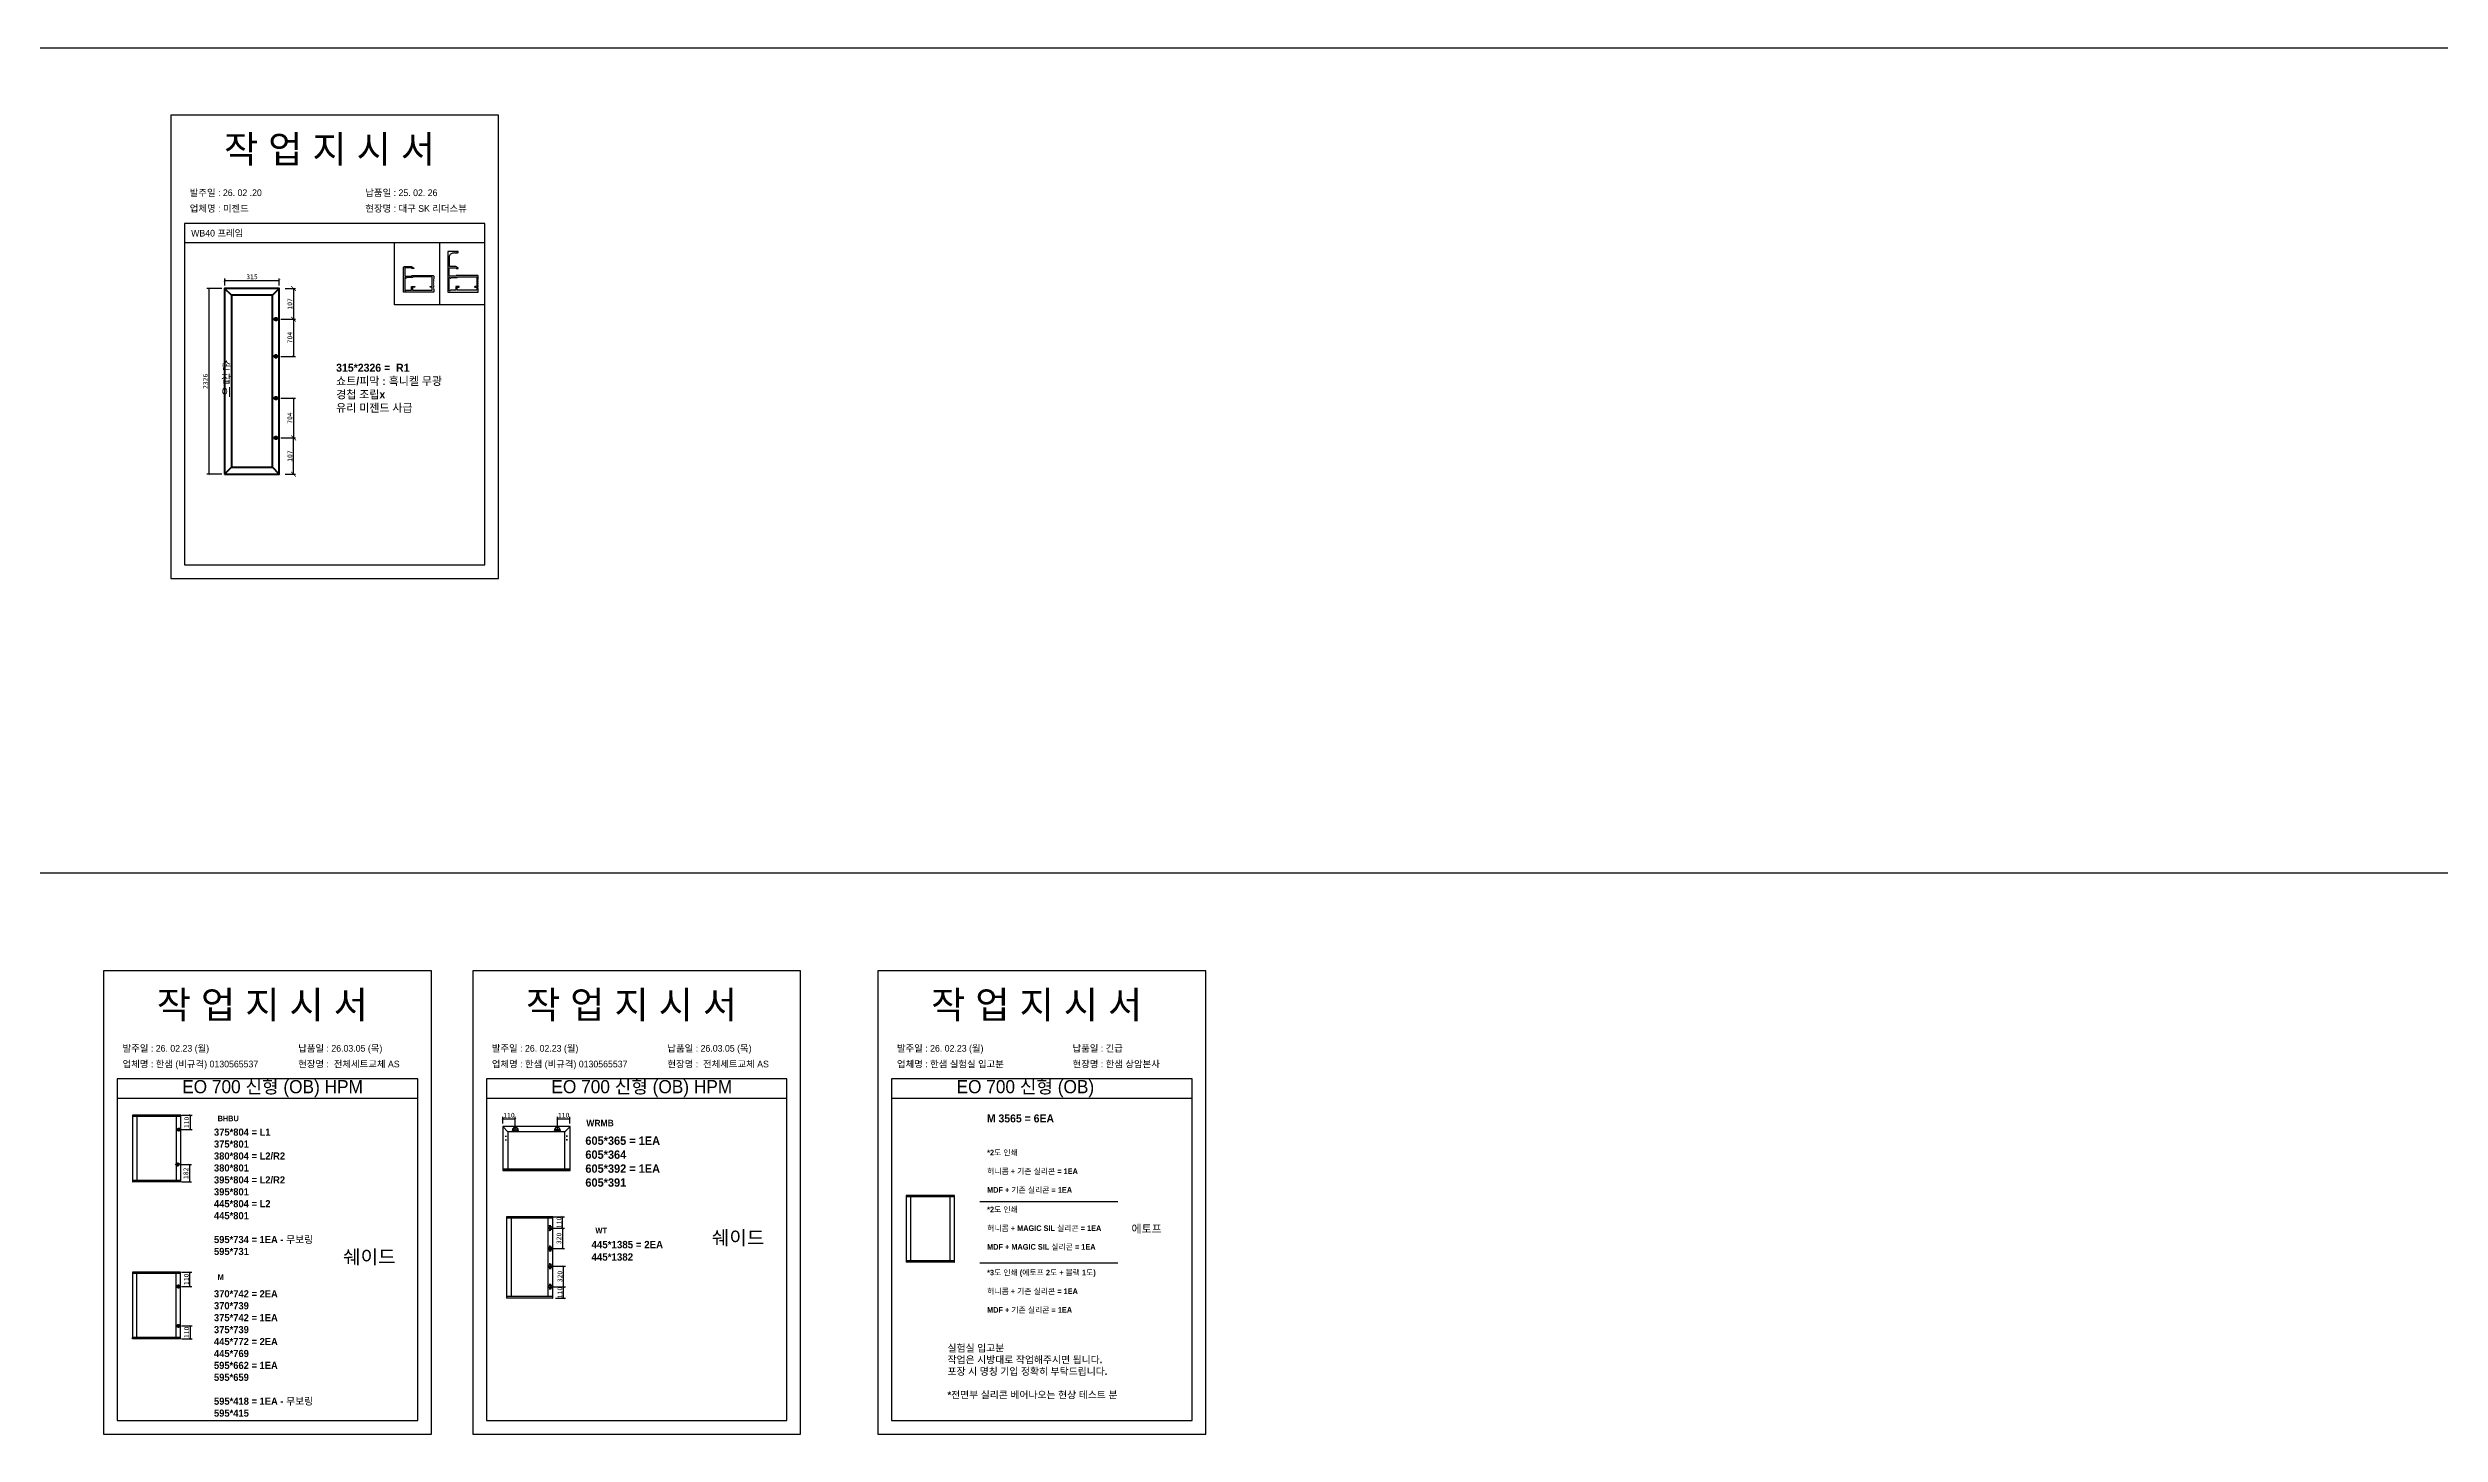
# Model space of a CAD drawing. Header units: millimetres. Extents: x -44117 to 256353, y -2095463 to 65325.
# Drawn here: x 112553 to 124813, y -729334 to -722227 of the extents above; entities that cross this region are included whole.
import ezdxf

# ---------------------------------------------------------------- set-up
doc = ezdxf.new("R2010")
doc.units = ezdxf.units.MM
doc.header["$LTSCALE"] = 10
doc.layers.add('Layer1', color=7, linetype='Continuous', lineweight=70)
doc.styles.add('MtX_Gulim', font='')
doc.styles.get('MtX_Gulim').set_extended_font_data('Gulim', bold=True)
doc.dimstyles.new('ISO-25', dxfattribs={"dimtxt": 2.5, "dimasz": 2.5, "dimexe": 1, "dimexo": 1, "dimtad": 1, "dimtxsty": 'Standard', "dimblk": 'ARCHTICK', "dimcen": 2.5, "dimadec": 0, "dimazin": 0, "dimtfac": 1, "dimtmove": 0, "dimatfit": 3, "dimfxl": 0, "dimarcsym": 0})

# ---------------------------------------------------------------- blocks, each defined once
blk = doc.blocks.new('_ArchTick')
at = {"color": 0, "linetype": 'ByBlock', "const_width": 0.15}
blk.add_lwpolyline([(-0.5, -0.5), (0.5, 0.5)], dxfattribs=at)
blk = doc.blocks.new('*D4924')
at = {"color": 0, "lineweight": -2}
for p, q in [((113762, -724227), (113822, -724227)), ((113812, -724413), (113812, -724227)), ((113769, -724413), (113822, -724413))]:
    blk.add_line(p, q, dxfattribs=at)
at = {"layer": 'Defpoints', "color": 0}
for p in [(113732, -724227), (113812, -724227), (113739, -724413)]:
    blk.add_point(p, dxfattribs=at)
at = {"color": 0, "lineweight": -2, "xscale": 25, "yscale": 25, "zscale": 25}
for p, rotation in [((113812, -724227), 90), ((113812, -724413), 270)]:
    blk.add_blockref('_ArchTick', p, dxfattribs=dict(at, rotation=rotation))
at = {"color": 0, "insert": (113793, -724320), "char_height": 25, "attachment_point": 5, "rotation": 90}
blk.add_mtext('107', dxfattribs=at)
blk = doc.blocks.new('*D4925')
at = {"color": 0, "lineweight": -2}
for p, q in [((113769, -723461), (113822, -723461)), ((113812, -723461), (113812, -723618)), ((113762, -723618), (113822, -723618))]:
    blk.add_line(p, q, dxfattribs=at)
at = {"layer": 'Defpoints', "color": 0}
for p in [(113739, -723461), (113732, -723618), (113812, -723618)]:
    blk.add_point(p, dxfattribs=at)
at = {"color": 0, "lineweight": -2, "xscale": 25, "yscale": 25, "zscale": 25}
for p, rotation in [((113812, -723461), 90), ((113812, -723618), 270)]:
    blk.add_blockref('_ArchTick', p, dxfattribs=dict(at, rotation=rotation))
at = {"color": 0, "insert": (113793, -723540), "char_height": 25, "attachment_point": 5, "rotation": 90}
blk.add_mtext('107', dxfattribs=at)
blk = doc.blocks.new('*D4926')
at = {"color": 0, "lineweight": -2}
for p, q in [((113747, -724024), (113822, -724024)), ((113812, -724024), (113812, -724227)), ((113747, -724227), (113822, -724227))]:
    blk.add_line(p, q, dxfattribs=at)
at = {"layer": 'Defpoints', "color": 0}
for p in [(113732, -724024), (113732, -724227), (113812, -724227)]:
    blk.add_point(p, dxfattribs=at)
at = {"color": 0, "lineweight": -2, "xscale": 10, "yscale": 10, "zscale": 10}
for p, rotation in [((113812, -724024), 90), ((113812, -724227), 270)]:
    blk.add_blockref('_ArchTick', p, dxfattribs=dict(at, rotation=rotation))
at = {"color": 0, "insert": (113793, -724125), "char_height": 25, "attachment_point": 5, "rotation": 90}
blk.add_mtext('704', dxfattribs=at)
blk = doc.blocks.new('*D4927')
at = {"color": 0, "lineweight": -2}
for p, q in [((113444, -723461), (113368, -723461)), ((113378, -723461), (113378, -724413)), ((113444, -724413), (113368, -724413))]:
    blk.add_line(p, q, dxfattribs=at)
at = {"layer": 'Defpoints', "color": 0}
for p in [(113459, -723461), (113378, -724413), (113459, -724413)]:
    blk.add_point(p, dxfattribs=at)
at = {"color": 0, "lineweight": -2, "xscale": 10, "yscale": 10, "zscale": 10}
for p, rotation in [((113378, -723461), 90), ((113378, -724413), 270)]:
    blk.add_blockref('_ArchTick', p, dxfattribs=dict(at, rotation=rotation))
at = {"color": 0, "insert": (113360, -723937), "char_height": 25, "attachment_point": 5, "rotation": 90}
blk.add_mtext('2326', dxfattribs=at)
blk = doc.blocks.new('*D4928')
at = {"color": 0, "lineweight": -2}
for p, q in [((113459, -723446), (113459, -723410)), ((113459, -723420), (113739, -723420)), ((113739, -723446), (113739, -723410))]:
    blk.add_line(p, q, dxfattribs=at)
at = {"layer": 'Defpoints', "color": 0}
for p in [(113459, -723461), (113739, -723420), (113739, -723461)]:
    blk.add_point(p, dxfattribs=at)
at = {"color": 0, "lineweight": -2, "xscale": 10, "yscale": 10, "zscale": 10, "rotation": 180}
blk.add_blockref('_ArchTick', (113459, -723420), dxfattribs=at)
at = {"color": 0, "lineweight": -2, "xscale": 10, "yscale": 10, "zscale": 10}
blk.add_blockref('_ArchTick', (113739, -723420), dxfattribs=at)
at = {"color": 0, "insert": (113599, -723401), "char_height": 25, "attachment_point": 5}
blk.add_mtext('315', dxfattribs=at)
blk = doc.blocks.new('*D4929')
at = {"color": 0, "lineweight": -2}
for p, q in [((113747, -723618), (113822, -723618)), ((113812, -723618), (113812, -723809)), ((113747, -723809), (113822, -723809))]:
    blk.add_line(p, q, dxfattribs=at)
at = {"layer": 'Defpoints', "color": 0}
for p in [(113732, -723618), (113732, -723809), (113812, -723809)]:
    blk.add_point(p, dxfattribs=at)
at = {"color": 0, "lineweight": -2, "xscale": 10, "yscale": 10, "zscale": 10}
for p, rotation in [((113812, -723618), 90), ((113812, -723809), 270)]:
    blk.add_blockref('_ArchTick', p, dxfattribs=dict(at, rotation=rotation))
at = {"color": 0, "insert": (113793, -723713), "char_height": 25, "attachment_point": 5, "rotation": 90}
blk.add_mtext('704', dxfattribs=at)
blk = doc.blocks.new('*D4934')
at = {"color": 0, "lineweight": -2}
for p, q in [((113238, -727699), (113293, -727699)), ((113283, -727773), (113283, -727699)), ((113238, -727773), (113293, -727773))]:
    blk.add_line(p, q, dxfattribs=at)
at = {"layer": 'Defpoints', "color": 0}
for p in [(113223, -727699), (113283, -727699), (113223, -727773)]:
    blk.add_point(p, dxfattribs=at)
at = {"color": 0, "lineweight": -2, "xscale": 10, "yscale": 10, "zscale": 10}
for p, rotation in [((113283, -727699), 90), ((113283, -727773), 270)]:
    blk.add_blockref('_ArchTick', p, dxfattribs=dict(at, rotation=rotation))
at = {"color": 0, "insert": (113264, -727736), "char_height": 25, "attachment_point": 5, "rotation": 90}
blk.add_mtext('110', dxfattribs=at)
blk = doc.blocks.new('*D4935')
at = {"color": 0, "lineweight": -2}
for p, q in [((113233, -727952), (113289, -727952)), ((113279, -727952), (113279, -728041)), ((113238, -728041), (113289, -728041))]:
    blk.add_line(p, q, dxfattribs=at)
at = {"layer": 'Defpoints', "color": 0}
for p in [(113218, -727952), (113223, -728041), (113279, -728041)]:
    blk.add_point(p, dxfattribs=at)
at = {"color": 0, "lineweight": -2, "xscale": 10, "yscale": 10, "zscale": 10}
for p, rotation in [((113279, -727952), 90), ((113279, -728041), 270)]:
    blk.add_blockref('_ArchTick', p, dxfattribs=dict(at, rotation=rotation))
at = {"color": 0, "insert": (113260, -727997), "char_height": 25, "attachment_point": 5, "rotation": 90}
blk.add_mtext('182', dxfattribs=at)
blk = doc.blocks.new('*D4936')
at = {"color": 0, "lineweight": -2}
for p, q in [((113237, -728504), (113291, -728504)), ((113237, -728577), (113291, -728577)), ((113281, -728577), (113281, -728504))]:
    blk.add_line(p, q, dxfattribs=at)
at = {"layer": 'Defpoints', "color": 0}
for p in [(113222, -728504), (113222, -728577), (113281, -728504)]:
    blk.add_point(p, dxfattribs=at)
at = {"color": 0, "lineweight": -2, "xscale": 10, "yscale": 10, "zscale": 10}
for p, rotation in [((113281, -728504), 90), ((113281, -728577), 270)]:
    blk.add_blockref('_ArchTick', p, dxfattribs=dict(at, rotation=rotation))
at = {"color": 0, "insert": (113263, -728540), "char_height": 25, "attachment_point": 5, "rotation": 90}
blk.add_mtext('110', dxfattribs=at)
blk = doc.blocks.new('*D4937')
at = {"color": 0, "lineweight": -2}
for p, q in [((113237, -728779), (113292, -728779)), ((113237, -728846), (113292, -728846)), ((113282, -728779), (113282, -728846))]:
    blk.add_line(p, q, dxfattribs=at)
at = {"layer": 'Defpoints', "color": 0}
for p in [(113222, -728779), (113222, -728846), (113282, -728846)]:
    blk.add_point(p, dxfattribs=at)
at = {"color": 0, "lineweight": -2, "xscale": 10, "yscale": 10, "zscale": 10}
for p, rotation in [((113282, -728779), 90), ((113282, -728846), 270)]:
    blk.add_blockref('_ArchTick', p, dxfattribs=dict(at, rotation=rotation))
at = {"color": 0, "insert": (113264, -728812), "char_height": 25, "attachment_point": 5, "rotation": 90}
blk.add_mtext('110', dxfattribs=at)
blk = doc.blocks.new('*D4938')
at = {"color": 0, "lineweight": -2}
for p, q in [((114884, -727742), (114884, -727708)), ((114884, -727718), (114948, -727718)), ((114948, -727755), (114948, -727708))]:
    blk.add_line(p, q, dxfattribs=at)
at = {"layer": 'Defpoints', "color": 0}
for p in [(114884, -727757), (114948, -727718), (114948, -727770)]:
    blk.add_point(p, dxfattribs=at)
at = {"color": 0, "lineweight": -2, "xscale": 10, "yscale": 10, "zscale": 10, "rotation": 180}
blk.add_blockref('_ArchTick', (114884, -727718), dxfattribs=at)
at = {"color": 0, "lineweight": -2, "xscale": 10, "yscale": 10, "zscale": 10}
blk.add_blockref('_ArchTick', (114948, -727718), dxfattribs=at)
at = {"color": 0, "insert": (114916, -727699), "char_height": 25, "attachment_point": 5}
blk.add_mtext('110', dxfattribs=at)
blk = doc.blocks.new('*D4939')
at = {"color": 0, "lineweight": -2}
for p, q in [((115164, -727755), (115164, -727708)), ((115164, -727718), (115228, -727718)), ((115228, -727742), (115228, -727708))]:
    blk.add_line(p, q, dxfattribs=at)
at = {"layer": 'Defpoints', "color": 0}
for p in [(115228, -727718), (115228, -727757), (115164, -727770)]:
    blk.add_point(p, dxfattribs=at)
at = {"color": 0, "lineweight": -2, "xscale": 10, "yscale": 10, "zscale": 10, "rotation": 180}
blk.add_blockref('_ArchTick', (115164, -727718), dxfattribs=at)
at = {"color": 0, "lineweight": -2, "xscale": 10, "yscale": 10, "zscale": 10}
blk.add_blockref('_ArchTick', (115228, -727718), dxfattribs=at)
at = {"color": 0, "insert": (115196, -727699), "char_height": 25, "attachment_point": 5}
blk.add_mtext('110', dxfattribs=at)
blk = doc.blocks.new('*D4940')
at = {"color": 0, "lineweight": -2}
for p, q in [((115143, -728220), (115201, -728220)), ((115191, -728278), (115191, -728220)), ((115143, -728278), (115201, -728278))]:
    blk.add_line(p, q, dxfattribs=at)
at = {"layer": 'Defpoints', "color": 0}
for p in [(115128, -728220), (115191, -728220), (115128, -728278)]:
    blk.add_point(p, dxfattribs=at)
at = {"color": 0, "lineweight": -2, "xscale": 10, "yscale": 10, "zscale": 10}
for p, rotation in [((115191, -728220), 90), ((115191, -728278), 270)]:
    blk.add_blockref('_ArchTick', p, dxfattribs=dict(at, rotation=rotation))
at = {"color": 0, "insert": (115172, -728249), "char_height": 25, "attachment_point": 5, "rotation": 90}
blk.add_mtext('110', dxfattribs=at)
blk = doc.blocks.new('*D4941')
at = {"color": 0, "lineweight": -2}
for p, q in [((115143, -728579), (115206, -728579)), ((115196, -728637), (115196, -728579)), ((115155, -728637), (115206, -728637))]:
    blk.add_line(p, q, dxfattribs=at)
at = {"layer": 'Defpoints', "color": 0}
for p in [(115128, -728579), (115196, -728579), (115140, -728637)]:
    blk.add_point(p, dxfattribs=at)
at = {"color": 0, "lineweight": -2, "xscale": 10, "yscale": 10, "zscale": 10}
for p, rotation in [((115196, -728579), 90), ((115196, -728637), 270)]:
    blk.add_blockref('_ArchTick', p, dxfattribs=dict(at, rotation=rotation))
at = {"color": 0, "insert": (115177, -728608), "char_height": 25, "attachment_point": 5, "rotation": 90}
blk.add_mtext('110', dxfattribs=at)
blk = doc.blocks.new('*D4942')
at = {"color": 0, "lineweight": -2}
for p, q in [((115143, -728473), (115206, -728473)), ((115196, -728579), (115196, -728473)), ((115143, -728579), (115206, -728579))]:
    blk.add_line(p, q, dxfattribs=at)
at = {"layer": 'Defpoints', "color": 0}
for p in [(115128, -728473), (115196, -728473), (115128, -728579)]:
    blk.add_point(p, dxfattribs=at)
at = {"color": 0, "lineweight": -2, "xscale": 10, "yscale": 10, "zscale": 10}
for p, rotation in [((115196, -728473), 90), ((115196, -728579), 270)]:
    blk.add_blockref('_ArchTick', p, dxfattribs=dict(at, rotation=rotation))
at = {"color": 0, "insert": (115177, -728526), "char_height": 25, "attachment_point": 5, "rotation": 90}
blk.add_mtext('320', dxfattribs=at)
blk = doc.blocks.new('*D4943')
at = {"color": 0, "lineweight": -2}
for p, q in [((115143, -728278), (115201, -728278)), ((115191, -728278), (115191, -728383)), ((115143, -728383), (115201, -728383))]:
    blk.add_line(p, q, dxfattribs=at)
at = {"layer": 'Defpoints', "color": 0}
for p in [(115128, -728278), (115128, -728383), (115191, -728383)]:
    blk.add_point(p, dxfattribs=at)
at = {"color": 0, "lineweight": -2, "xscale": 10, "yscale": 10, "zscale": 10}
for p, rotation in [((115191, -728278), 90), ((115191, -728383), 270)]:
    blk.add_blockref('_ArchTick', p, dxfattribs=dict(at, rotation=rotation))
at = {"color": 0, "insert": (115172, -728331), "char_height": 25, "attachment_point": 5, "rotation": 90}
blk.add_mtext('320', dxfattribs=at)

msp = doc.modelspace()

# ---------------------------------------------------------------- linework, layer by layer
at = {"color": 1}
for p, q in [((104015.69829, -722227.32508), (196284.84516, -722227.32508)), ((104015.69829, -722227.32508), (196284.84516, -722227.32508)), ((104015.69829, -726456.60278), (196284.84516, -726456.60278)), ((104015.69829, -726456.60278), (196284.84516, -726456.60278))]:
    msp.add_line(p, q, dxfattribs=at)
for p, q in [((114792.32079, -723127.3579), (113252.32079, -723127.3579)), ((114792.32079, -723227.3579), (113252.32079, -723227.3579)), ((114329.51509, -723544.18957), (114329.51509, -723227.3579)), ((114560.91794, -723544.18957), (114560.91794, -723227.3579)), ((114792.32079, -723544.18957), (114329.51509, -723544.18957)), ((114448.129, -727513.3147), (112908.129, -727513.3147)), ((116340.43361, -727513.3147), (114800.43361, -727513.3147)), ((118416.56208, -727513.3147), (116876.56208, -727513.3147)), ((114448.129, -727613.3147), (112908.129, -727613.3147)), ((116340.43361, -727613.3147), (114800.43361, -727613.3147)), ((118416.56208, -727613.3147), (116876.56208, -727613.3147)), ((112987.30523, -727699.23243), (112987.30523, -728041.11931)), ((113233.80587, -727699.67516), (112987.30523, -727699.67516)), ((113233.80587, -727706.36532), (112987.30523, -727706.36532)), ((113233.55991, -727698.98647), (112987.55119, -727698.98647)), ((113009.19583, -727705.8734), (113009.19583, -728033.98643)), ((113211.66931, -728033.98643), (113211.66931, -727706.36532)), ((113232.57606, -727706.36532), (113232.57606, -727698.98647)), ((113233.80587, -728041.11931), (113233.80587, -727699.23243)), ((114883.60387, -727757.49568), (114883.60387, -727981.83601)), ((114909.94462, -727783.83643), (114883.69056, -727757.2864)), ((115228.48971, -727757.19972), (114883.89984, -727757.19972)), ((114948.41988, -727786.36553), (114948.41988, -727754.07869)), ((115163.96967, -727786.36553), (115163.96967, -727754.07869)), ((115202.44492, -727783.83643), (115228.69899, -727757.2864)), ((115228.78567, -727981.83601), (115228.78567, -727757.49568)), ((114896.92224, -727806.92158), (114902.84151, -727806.92158)), ((114896.92224, -727825.86325), (114902.84151, -727825.86325)), ((114899.88187, -727803.96195), (114899.88187, -727809.88122)), ((114899.88187, -727822.90361), (114899.88187, -727828.82288)), ((114909.94462, -727783.83643), (114909.94462, -727973.84499)), ((115202.44492, -727783.83643), (114909.94462, -727783.83643)), ((114964.5633, -727770.22211), (114932.27647, -727770.22211)), ((114937.46924, -727776.14138), (114932.73382, -727776.14138)), ((114935.10153, -727773.77367), (114935.10153, -727778.50909)), ((114964.10595, -727776.14138), (114959.37053, -727776.14138)), ((114961.73824, -727773.77367), (114961.73824, -727778.50909)), ((115147.82625, -727770.22211), (115180.11308, -727770.22211)), ((115153.01902, -727776.14138), (115148.28361, -727776.14138)), ((115150.65132, -727773.77367), (115150.65132, -727778.50909)), ((115179.65574, -727776.14138), (115174.92032, -727776.14138)), ((115177.28803, -727773.77367), (115177.28803, -727778.50909)), ((115202.44492, -727973.25307), (115202.44492, -727783.83643)), ((115215.46732, -727806.92158), (115209.54805, -727806.92158)), ((115215.46732, -727825.86325), (115209.54805, -727825.86325)), ((115212.50768, -727803.96195), (115212.50768, -727809.88122)), ((115212.50768, -727822.90361), (115212.50768, -727828.82288)), ((114883.60387, -727973.25307), (115228.78567, -727973.25307)), ((114883.60387, -727981.30327), (115228.48971, -727981.30327)), ((114883.89984, -727982.13197), (115228.48971, -727982.13197)), ((114885.08369, -727973.25307), (114885.08369, -727982.13197)), ((115227.30585, -727982.13197), (115227.30585, -727973.25307)), ((113233.80587, -728033.98643), (112987.30523, -728033.98643)), ((113233.80587, -728040.67659), (112987.30523, -728040.67659)), ((113233.55991, -728041.36528), (112987.55119, -728041.36528)), ((112988.53504, -728041.36528), (112988.53504, -728033.98643)), ((113232.57606, -728033.98643), (113232.57606, -728041.36528)), ((116952.02655, -728110.93406), (116952.02655, -728452.82095)), ((117198.5272, -728111.37679), (116952.02655, -728111.37679)), ((117198.5272, -728118.06695), (116952.02655, -728118.06695)), ((117198.28123, -728110.6881), (116952.27252, -728110.6881)), ((116973.91715, -728117.57503), (116973.91715, -728445.68806)), ((117176.39063, -728445.68806), (117176.39063, -728118.06695)), ((117197.29739, -728118.06695), (117197.29739, -728110.6881)), ((117198.5272, -728452.82095), (117198.5272, -728110.93406)), ((114902.90393, -728219.65724), (114902.90393, -728636.8651)), ((115139.8975, -728220.13655), (114902.90393, -728220.13655)), ((115139.8975, -728227.3795), (114902.90393, -728227.3795)), ((115139.63122, -728219.39096), (114903.17022, -728219.39096)), ((114904.23536, -728219.39096), (114904.23536, -728227.3795)), ((114926.60329, -728226.84693), (114926.60329, -728629.14285)), ((115115.93186, -728629.14285), (115115.93186, -728227.3795)), ((115138.56608, -728227.3795), (115138.56608, -728219.39096)), ((115139.8975, -728636.8651), (115139.8975, -728219.65724)), ((117328.85121, -728140.5959), (118035.97235, -728140.5959)), ((115113.65638, -728277.97364), (115142.70555, -728277.97364)), ((115125.51812, -728265.99081), (115121.25756, -728265.99081)), ((115125.51812, -728289.95646), (115121.25756, -728289.95646)), ((115125.51812, -728371.17335), (115121.25756, -728371.17335)), ((115123.38784, -728263.86054), (115123.38784, -728268.12109)), ((115123.38784, -728287.82618), (115123.38784, -728292.08674)), ((115123.38784, -728369.04307), (115123.38784, -728373.30363)), ((115128.18096, -728292.49823), (115128.18096, -728263.44905)), ((115128.18096, -728368.63159), (115128.18096, -728397.68077)), ((115113.65638, -728383.15618), (115142.70555, -728383.15618)), ((115113.65638, -728473.36618), (115142.70555, -728473.36618)), ((115125.51812, -728395.13899), (115121.25756, -728395.13899)), ((115125.51812, -728461.38335), (115121.25756, -728461.38335)), ((115125.51812, -728485.34899), (115121.25756, -728485.34899)), ((115123.38784, -728393.00872), (115123.38784, -728397.26927)), ((115123.38784, -728459.25307), (115123.38784, -728463.51363)), ((115123.38784, -728483.21871), (115123.38784, -728487.47927)), ((115128.18096, -728458.84159), (115128.18096, -728487.89077)), ((117198.5272, -728445.68806), (116952.02655, -728445.68806)), ((117198.5272, -728452.37822), (116952.02655, -728452.37822)), ((117198.28123, -728453.06692), (116952.27252, -728453.06692)), ((116953.25636, -728453.06692), (116953.25636, -728445.68806)), ((117197.29739, -728445.68806), (117197.29739, -728453.06692)), ((117328.85121, -728456.32132), (118035.97235, -728456.32132)), ((112985.82636, -728503.78718), (112985.82636, -728845.67406)), ((113232.327, -728504.22991), (112985.82636, -728504.22991)), ((113232.327, -728510.92007), (112985.82636, -728510.92007)), ((113232.08104, -728503.54122), (112986.07232, -728503.54122)), ((113007.71696, -728510.42815), (113007.71696, -728838.54118)), ((113210.19044, -728838.54118), (113210.19044, -728510.92007)), ((113231.09719, -728510.92007), (113231.09719, -728503.54122)), ((113232.327, -728845.67406), (113232.327, -728503.78718)), ((115113.65638, -728578.54871), (115142.70555, -728578.54871)), ((115125.51812, -728566.56587), (115121.25756, -728566.56587)), ((115125.51812, -728590.53152), (115121.25756, -728590.53152)), ((115123.38784, -728564.4356), (115123.38784, -728568.69615)), ((115123.38784, -728588.40124), (115123.38784, -728592.6618)), ((115128.18096, -728564.02412), (115128.18096, -728593.07329)), ((115139.8975, -728629.14285), (114902.90393, -728629.14285)), ((115139.8975, -728636.3858), (114902.90393, -728636.3858)), ((115139.63122, -728637.1314), (114903.17022, -728637.1314)), ((114904.23536, -728637.1314), (114904.23536, -728629.14285)), ((115138.56608, -728629.14285), (115138.56608, -728637.1314)), ((113232.327, -728838.54118), (112985.82636, -728838.54118)), ((113232.327, -728845.23134), (112985.82636, -728845.23134)), ((113232.08104, -728845.92003), (112986.07232, -728845.92003)), ((112987.05617, -728845.92003), (112987.05617, -728838.54118)), ((113231.09719, -728838.54118), (113231.09719, -728845.92003))]:
    msp.add_line(p, q)
for points in [[(113182.32079, -724948.18818), (114862.32079, -724948.18818), (114862.32079, -722572.18818), (113182.32079, -722572.18818)], [(112838.129, -729334.14498), (114518.129, -729334.14498), (114518.129, -726958.14498), (112838.129, -726958.14498)], [(114730.43361, -729334.14498), (116410.43361, -729334.14498), (116410.43361, -726958.14498), (114730.43361, -726958.14498)], [(116806.56208, -729334.14498), (118486.56208, -729334.14498), (118486.56208, -726958.14498), (116806.56208, -726958.14498)]]:
    msp.add_lwpolyline(points, close=True)
for points in [[(113252.32079, -723127.3579), (113252.32079, -724878.18818), (114792.32079, -724878.18818), (114792.32079, -723127.3579)], [(112908.129, -727513.3147), (112908.129, -729264.14498), (114448.129, -729264.14498), (114448.129, -727513.3147)], [(114800.43361, -727513.3147), (114800.43361, -729264.14498), (116340.43361, -729264.14498), (116340.43361, -727513.3147)], [(116876.56208, -727513.3147), (116876.56208, -729264.14498), (118416.56208, -729264.14498), (118416.56208, -727513.3147)]]:
    msp.add_lwpolyline(points)
at = {"color": 7, "elevation": 0}
for points in [[(114758.26746, -723477.24704), (114758.26746, -723464.34704), (114756.46746, -723462.54704), (114758.26746, -723460.74704), (114756.46746, -723458.94704), (114758.26746, -723457.14704), (114756.46746, -723455.34704), (114758.26746, -723453.54704), (114756.46746, -723451.74704), (114758.26746, -723449.94704), (114756.46746, -723448.14704), (114758.26746, -723446.34704), (114756.46746, -723444.54704), (114758.26746, -723442.74704), (114756.46746, -723440.94704), (114758.26746, -723439.14704), (114756.46746, -723437.34704), (114758.26746, -723435.54704), (114756.46746, -723433.74704), (114758.26746, -723431.94704), (114756.46746, -723430.14704), (114758.26746, -723428.34704), (114756.46746, -723426.54704), (114758.26746, -723424.74704), (114756.46746, -723422.94704), (114758.26746, -723421.14704), (114756.46746, -723419.34704), (114758.26746, -723417.54704), (114756.46746, -723415.74704), (114758.26746, -723413.94704), (114756.46746, -723412.14704), (114758.26746, -723410.34704), (114758.26746, -723397.44704, 0.4142135624), (114755.26746, -723394.44704), (114647.26746, -723394.44704, 0.4142135624), (114645.46746, -723396.24704), (114645.46746, -723396.84704, -0.4142135624), (114644.26746, -723398.04704), (114611.26746, -723398.04704, -0.4142135624), (114609.46746, -723396.24704), (114609.46746, -723356.64704, -0.4142135624), (114611.26746, -723354.84704), (114644.26746, -723354.84704, -0.4142135624), (114645.46746, -723356.04704), (114645.46746, -723356.64704, 0.4142135624), (114647.26746, -723358.44704), (114654.46746, -723358.44704, 0.855700792), (114655.01728, -723354.93306), (114643.97102, -723348.84704), (114611.26746, -723348.84704), (114611.26746, -723298.92581, -0.4173893777), (114632.3736, -723278.04704), (114635.41535, -723278.04704, 0.118515719), (114637.05171, -723277.65364, -0.2466321039), (114639.8414, -723277.68643, 0.2301863539), (114642.98929, -723277.68643), (114642.98929, -723277.68643, -0.2466321039), (114645.77898, -723277.65364, 0.2404082058), (114649.05171, -723277.65364, -0.2466321039), (114651.8414, -723277.68643, 0.1244779229), (114653.26746, -723278.04704, 0.4142135624), (114656.26746, -723275.04704), (114656.26746, -723273.84704, 0.4142135624), (114653.26746, -723270.84704), (114605.26746, -723270.84704, 0.4142135624), (114602.26746, -723273.84704), (114602.26746, -723478.44704, 0.4142135624), (114604.06746, -723480.24704), (114755.26746, -723480.24704, 0.4142135624), (114758.26746, -723477.24704)], [(114530.56514, -723397.45669), (114530.56514, -723410.35669), (114528.76514, -723412.15669), (114530.56514, -723413.95669), (114528.76514, -723415.75669), (114530.56514, -723417.55669), (114528.76514, -723419.35669), (114530.56514, -723421.15669), (114528.76514, -723422.95669), (114530.56514, -723424.75669), (114528.76514, -723426.55669), (114530.56514, -723428.35669), (114528.76514, -723430.15669), (114530.56514, -723431.95669), (114528.76514, -723433.75669), (114530.56514, -723435.55669), (114528.76514, -723437.35669), (114530.56514, -723439.15669), (114528.76514, -723440.95669), (114530.56514, -723442.75669), (114528.76514, -723444.55669), (114530.56514, -723446.35669), (114528.76514, -723448.15669), (114530.56514, -723449.95669), (114528.76514, -723451.75669), (114530.56514, -723453.55669), (114528.76514, -723455.35669), (114530.56514, -723457.15669), (114528.76514, -723458.95669), (114530.56514, -723460.75669), (114528.76514, -723462.55669), (114530.56514, -723464.35669), (114530.56514, -723477.25669, -0.4142135624), (114527.56514, -723480.25669), (114527.56514, -723480.25669), (114376.36514, -723480.25669, -0.4142135624), (114374.56514, -723478.45669), (114374.56514, -723354.85669, -0.4142135624), (114380.56514, -723348.85669), (114416.26871, -723348.85669), (114427.31496, -723354.94271, -0.855700792), (114426.76514, -723358.45669), (114419.56514, -723358.45669, -0.4142135624), (114417.76514, -723356.65669), (114417.76514, -723356.05669, 0.4142135624), (114416.56514, -723354.85669), (114383.56514, -723354.85669, 0.4142135624), (114381.76514, -723356.65669), (114381.76514, -723396.25669, 0.4142135624), (114383.56514, -723398.05669), (114416.56514, -723398.05669, 0.4142135624), (114417.76514, -723396.85669), (114417.76514, -723396.25669, -0.4142135624), (114419.56514, -723394.45669), (114527.56514, -723394.45669, -0.4142135623), (114530.56514, -723397.45669)]]:
    msp.add_lwpolyline(points, format="xyb", dxfattribs=at)
at = {"color": 7}
for points in [[(114381.76514, -723405.85669), (114381.76514, -723471.85669, 0.6516899091), (114384.77813, -723473.18659), (114388.35215, -723469.92678, -0.3444690404), (114390.56285, -723469.7585, 0.1479411349), (114391.56056, -723470.06031), (114414.16514, -723470.06031, 0.4142135624), (114415.96514, -723468.26031), (114415.96514, -723452.05669, -0.4142135624), (114417.76514, -723450.25669), (114430.96514, -723450.25669, -0.4142135624), (114432.76514, -723452.05669), (114432.76514, -723453.25669, -0.4142135624), (114430.96514, -723455.05669), (114423.76514, -723455.05669, 0.4142135624), (114421.96514, -723456.85669), (114421.96514, -723468.25669, 0.4142135624), (114423.76514, -723470.05669), (114521.26514, -723470.05669, 0.4142135624), (114523.06514, -723468.25669), (114523.06514, -723456.85669, 0.4142135624), (114521.26514, -723455.05669), (114514.06514, -723455.05669, -0.4142135624), (114512.26514, -723453.25669), (114512.26514, -723452.05669, -0.4142135624), (114514.06514, -723450.25669), (114521.26514, -723450.25669, 0.4142135624), (114523.06514, -723448.45669), (114523.06514, -723402.25669, 0.4142135624), (114521.26514, -723400.45669), (114424.96514, -723400.45669, 0.4142135624), (114423.76514, -723401.65669), (114423.76514, -723402.25669, -0.414213547), (114421.96514, -723404.05669), (114392.56514, -723404.05669, 0.4142135328), (114391.36514, -723405.25669), (114391.36514, -723406.45669, -0.6516899091), (114388.35215, -723407.78659), (114384.77813, -723404.52678, 0.651689909), (114381.76514, -723405.85669)], [(114649.66746, -723404.04704, 0.414213547), (114651.46746, -723402.24704), (114651.46746, -723401.64704, -0.4142135624), (114652.66746, -723400.44704), (114748.96746, -723400.44704, -0.4142135624), (114750.76746, -723402.24704), (114750.76746, -723448.44704, -0.4142135624), (114748.96746, -723450.24704), (114741.76746, -723450.24704, 0.4142135624), (114739.96746, -723452.04704), (114739.96746, -723453.24704, 0.4142135624), (114741.76746, -723455.04704), (114748.96746, -723455.04704, -0.4142135624), (114750.76746, -723456.84704), (114750.76746, -723468.24704, -0.4142135624), (114748.96746, -723470.04704), (114651.46746, -723470.04704, -0.4142135624), (114649.66746, -723468.24704), (114649.66746, -723456.84704, -0.4142135624), (114651.46746, -723455.04704), (114658.66746, -723455.04704, 0.4142135624), (114660.46746, -723453.24704), (114660.46746, -723452.04704, 0.4142135624), (114658.66746, -723450.24704), (114645.46746, -723450.24704, 0.4142135624), (114643.66746, -723452.04704), (114643.66746, -723468.25066, -0.4142135624), (114641.86746, -723470.05066), (114619.26288, -723470.05066, -0.1479411349), (114618.26517, -723469.74885, 0.3444690404), (114616.05447, -723469.91713), (114612.48045, -723473.17694, -0.6516899091), (114609.46746, -723471.84704), (114609.46746, -723405.84704, -0.651689909), (114612.48045, -723404.51713), (114616.05447, -723407.77695, 0.6516899091), (114619.06746, -723406.44704), (114619.06746, -723405.24704, -0.4142135328), (114620.26746, -723404.04704), (114649.66965, -723404.04704)]]:
    msp.add_lwpolyline(points, format="xyb", dxfattribs=at)
for centre, radius in [((114948.41988, -727770.22211), 10.35872), ((115163.96967, -727770.22211), 10.35872), ((114899.88187, -727806.92158), 0.88789), ((114899.88187, -727825.86325), 0.88789), ((114935.10153, -727776.14138), 0.94708), ((114961.73824, -727776.14138), 0.94708), ((115150.65132, -727776.14138), 0.94708), ((115177.28803, -727776.14138), 0.94708), ((115212.50768, -727806.92158), 0.88789), ((115212.50768, -727825.86325), 0.88789), ((115128.18096, -728277.97364), 9.31997), ((115128.18096, -728383.15618), 9.31997), ((115123.38784, -728265.99081), 0.85211), ((115123.38784, -728289.95646), 0.85211), ((115123.38784, -728371.17335), 0.85211), ((115128.18096, -728473.36618), 9.31997), ((115123.38784, -728395.13899), 0.85211), ((115123.38784, -728461.38335), 0.85211), ((115123.38784, -728485.34899), 0.85211), ((115128.18096, -728578.54871), 9.31997), ((115123.38784, -728566.56587), 0.85211), ((115123.38784, -728590.53152), 0.85211)]:
    msp.add_circle(centre, radius)
for centre, radius, start, end in [((113233.55991, -727699.23243), 0.24596, 0, 90), ((114883.89984, -727757.49568), 0.29596, 90, 180), ((115228.48971, -727757.49568), 0.29596, 0, 90), ((114883.89984, -727981.83601), 0.29596, 180, 270), ((115228.48971, -727981.83601), 0.29596, 270, 0), ((112987.55119, -728041.11932), 0.24596, 180, 270), ((113233.55991, -728041.11932), 0.24596, 270, 0), ((117198.28123, -728110.93406), 0.24596, 0, 90), ((114903.17022, -728219.65724), 0.26628, 90, 180), ((115139.63122, -728219.65724), 0.26628, 0, 90), ((116952.27252, -728452.82095), 0.24596, 180, 270), ((117198.28123, -728452.82095), 0.24596, 270, 0), ((113232.08104, -728503.78718), 0.24596, 0, 90), ((114903.17022, -728636.86511), 0.26628, 180, 270), ((115139.63122, -728636.86511), 0.26628, 270, 0), ((112986.07232, -728845.67407), 0.24596, 180, 270), ((113232.08104, -728845.67407), 0.24596, 270, 0)]:
    msp.add_arc(centre, radius, start, end)
at = {"layer": 'Layer1'}
for p, q in [((113493.62277, -723496.07576), (113458.62277, -723461.07576)), ((113703.62277, -723496.07576), (113738.62277, -723461.07576)), ((113721.12277, -723607.74619), (113721.12277, -723628.74619)), ((113721.5548, -723798.1457), (113721.5548, -723819.1457)), ((113721.5548, -724013.26514), (113721.5548, -724034.26514)), ((113731.62277, -724227.20205), (113710.62277, -724227.20205)), ((113721.12277, -724216.70205), (113721.12277, -724237.70205)), ((113458.62277, -724412.81903), (113493.62277, -724377.81903)), ((113738.62277, -724412.81903), (113703.62277, -724377.81903)), ((113223.16788, -727763.53774), (113223.16788, -727781.66815)), ((113218.16788, -727960.78991), (113218.16788, -727942.6595)), ((113221.68902, -728568.0925), (113221.68902, -728586.2229)), ((113221.68902, -728788.10086), (113221.68902, -728769.97046))]:
    msp.add_line(p, q, dxfattribs=at)
for points in [[(113458.62277, -724412.81903), (113738.62277, -724412.81903), (113738.62277, -723461.07576), (113458.62277, -723461.07576)], [(113493.62277, -724377.81903), (113703.62277, -724377.81903), (113703.62277, -723496.07576), (113493.62277, -723496.07576)], [(113731.62277, -723618.24619), (113710.62277, -723618.24619)], [(113732.0548, -723808.6457), (113711.0548, -723808.6457)], [(113732.0548, -724023.76514), (113711.0548, -724023.76514)], [(113232.23309, -727772.60295), (113214.10268, -727772.60295)], [(113227.23309, -727951.72471), (113209.10268, -727951.72471)], [(113230.75422, -728577.1577), (113212.62382, -728577.1577)], [(113230.75422, -728779.03566), (113212.62382, -728779.03566)]]:
    msp.add_lwpolyline(points, close=True, dxfattribs=at)
for centre, radius in [((113721.12277, -723618.24619), 7), ((113721.5548, -723808.6457), 7), ((113721.5548, -724023.76514), 7), ((113721.12277, -724227.20205), 7), ((113223.16788, -727772.60295), 6.04347), ((113218.16788, -727951.72471), 6.04347), ((113221.68902, -728577.1577), 6.04347), ((113221.68902, -728779.03566), 6.04347)]:
    msp.add_circle(centre, radius, dxfattribs=at)

# ---------------------------------------------------------------- texts
at = {"linetype": 'Continuous', "style": 'MtX_Gulim'}
for s, height, p in [('BHBU', 28.584701, (113423.00034, -727730.1683)), ('WRMB', 33.437275, (115312.34195, -727755.89478)), ('M 3565 = 6EA', 41.0156481, (117364.78716, -727736.02389)), ('WT', 29.627386, (115358.66235, -728304.72537)), ('에토프', 41.015648, (118106.39151, -728302.1789)), ('M', 28.5847, (113423.00034, -728543.88659))]:
    msp.add_text(s, height=height, dxfattribs=at).set_placement(p)
at = {"attachment_point": 1}
for s, width, gutter_width, heights, insert, char_height in [('{\\fGulim|b0|i0|c129|p50;작 업 지 시 서}', 3307.3198183, 12.5, [-155.84554], (113455.1274, -722676.35069), 140), ('{\\fGulim|b0|i0|c129|p50;발주일 : 26. 02 .20}', 3307.3198183, 12.5, [34.50412], (113279.91804, -722953.07111), 34.3), ('{\\fGulim|b0|i0|c129|p50;납품일 : 25. 02. 26}', 3307.3198183, 12.5, [37.67976], (114179.89602, -722953.07111), 34.3), ('{\\fGulim|b0|i0|c129|p50;업체명 : 미젠드}', 3307.3198183, 12.5, [33.33016], (113279.91804, -723033.72729), 34.3), ('{\\fGulim|b0|i0|c129|p50;현장명 : 대구 SK 리더스뷰}', 3307.3198183, 12.5, [-38.2735], (114179.89602, -723033.72729), 34.3), ('{\\fGulim|b0|i0|c129|p50;WB40 프레임}', 3307.3198183, 12.5, [-38.22783], (113286.96024, -723160.39339), 34.3), ('{\\fGulim|b1|i0|c129|p50;손\\P잡\\P이}', 2645.8558546, 10, [1247.94849], (113441.58347, -723834.78945), 41.16), ('{\\fGulim|b1|i0|c129|p50;315*2326 =  R1\\P쇼트/피막 : 흑니켈 무광\\P경첩 조립x\\P유리 미젠드 사급}', 2645.8558546, 10, [1247.94849], (114030.27723, -723846.5283), 41.16), ('{\\fGulim|b0|i0|c129|p50;작 업 지 시 서}', 3307.3198183, 12.5, [-155.84554], (113110.93561, -727062.30749), 140), ('{\\fGulim|b0|i0|c129|p50;작 업 지 시 서}', 3307.3198183, 12.5, [-155.84554], (115003.24021, -727062.30749), 140), ('{\\fGulim|b0|i0|c129|p50;작 업 지 시 서}', 3307.3198183, 12.5, [-155.84554], (117079.36869, -727062.30749), 140), ('\\pt11;{\\fGulim|b0|i0|c129|p50;발주일 : 26. 02.23 (월)}', 3307.3198183, 12.5, [34.50412], (112935.72625, -727339.02791), 34.3), ('{\\fGulim|b0|i0|c129|p50;납품일 : 26.03.05 (목)}', 3307.3198183, 12.5, [35.09023], (113835.70424, -727339.02791), 34.3), ('\\pt11;{\\fGulim|b0|i0|c129|p50;발주일 : 26. 02.23 (월)}', 3307.3198183, 12.5, [34.50412], (114828.03086, -727339.02791), 34.3), ('{\\fGulim|b0|i0|c129|p50;납품일 : 26.03.05 (목)}', 3307.3198183, 12.5, [35.09023], (115728.00884, -727339.02791), 34.3), ('\\pt11;{\\fGulim|b0|i0|c129|p50;발주일 : 26. 02.23 (월)}', 3307.3198183, 12.5, [34.50412], (116904.15933, -727339.02791), 34.3), ('{\\fGulim|b0|i0|c129|p50;납품일 : 긴급}', 3307.3198183, 12.5, [35.09023], (117804.13732, -727339.02791), 34.3), ('{\\fGulim|b0|i0|c129|p50;업체명 : 한샘 (비규격) 0130565537}', 3307.3198183, 12.5, [36.11279], (112935.72625, -727419.68409), 34.3), ('{\\fGulim|b0|i0|c129|p50;EO 700 신형 (OB) HPM}', 1597.0710432, 6.03612, [-85.06834], (113241.06929, -727518.84341), 67.6045736), ('{\\fGulim|b0|i0|c129|p50;현장명 :  \\C1;전체세트교체 AS}', 3307.3198183, 12.5, [-38.2735], (113835.70424, -727419.68409), 34.3), ('{\\fGulim|b0|i0|c129|p50;업체명 : 한샘 (비규격) 0130565537}', 3307.3198183, 12.5, [36.11279], (114828.03086, -727419.68409), 34.3), ('{\\fGulim|b0|i0|c129|p50;EO 700 신형 (OB) HPM}', 1597.0710432, 6.03612, [-85.06834], (115133.37389, -727518.84341), 67.6045736), ('{\\fGulim|b0|i0|c129|p50;현장명 :  \\C1;전체세트교체 AS}', 3307.3198183, 12.5, [-38.2735], (115728.00884, -727419.68409), 34.3), ('{\\fGulim|b0|i0|c129|p50;업체명 : 한샘 실험실 입고분}', 3307.3198183, 12.5, [36.11279], (116904.15933, -727419.68409), 34.3), ('{\\fGulim|b0|i0|c129|p50;EO 700 신형 (OB)}', 1597.0710432, 6.03612, [-85.06834], (117209.50237, -727518.84341), 67.6045736), ('{\\fGulim|b0|i0|c129|p50;현장명 : 한샘 상암본사}', 3307.3198183, 12.5, [-38.2735], (117804.13732, -727419.68409), 34.3), ('{\\f굴림|b1|i0|c129|p50;375*804 = L1\\P\\C1;375*801\\P\\C256;380*804 = L2/R2\\P\\C1;380*801\\P\\C256;395*804 = L2/R2\\P\\C1;395*801\\P\\C256;445*804 = L2\\P\\C1;445*801\\P\\P\\C256;595*734 = 1EA - 무보링\\P\\C1;595*731}', 11097.3917356, 142.72229, [-658.41579], (113404.05729, -727767.42864), 36.7000174), ('{\\f굴림|b1|i0|c129|p50;605*365 = 1EA\\P\\C1;605*364\\P\\C256;605*392 = 1EA\\P\\C1;605*391', 12981.2987302, 166.951, [-259.11477], (115307.56697, -727808.11716), 42.930258), ('{\\f굴림|b1|i0|c129|p50;*2도 인쇄\\P\\P허니콤 + 기존 실리콘 = 1EA\\P\\PMDF + 기존 실리콘 = 1EA}', 8684.9152714, 111.69571, [-225.97485], (117366.30316, -727876.30443), 28.7217528), ('{\\f굴림|b1|i0|c129|p50;*2도 인쇄\\P\\P허니콤 + MAGIC SIL 실리콘 = 1EA\\P\\PMDF + MAGIC SIL 실리콘 = 1EA}', 8684.9152714, 111.69571, [-225.97485], (117366.30316, -728168.13712), 28.7217528), ('{\\f굴림|b1|i0|c129|p50;445*1385 = 2EA\\P\\C1;445*1382}', 11502.191844, 147.92838, [-102.59386], (115339.02831, -728343.34485), 38.0387258), ('{\\f굴림|b1|i0|c129|p50;쉐이드}', 21672.9931185, 278.73389, [-79.63826], (115955.31917, -728291.58374), 71.6744299), ('{\\f굴림|b1|i0|c129|p50;쉐이드}', 21672.9931185, 278.73389, [-79.63826], (114065.63079, -728390.04647), 71.6744299), ('{\\f굴림|b1|i0|c129|p50;*3도 인쇄 (에토프 2도 + 블랙 1도)\\P\\P허니콤 + 기존 실리콘 = 1EA\\P\\PMDF + 기존 실리콘 = 1EA}', 8684.9152714, 111.69571, [-227.95042], (117366.30316, -728491.42489), 28.7217528), ('{\\f굴림|b1|i0|c129|p50;370*742 = 2EA\\P\\C1;370*739\\P\\C256;375*742 = 1EA\\P\\C1;375*739\\P\\C256;445*772 = 2EA\\P\\C1;445*769\\P\\C256;595*662 = 1EA\\P\\C1;595*659\\P\\P\\C256;595*418 = 1EA - 무보링\\P\\C1;595*415}', 11097.3917356, 142.72229, [-651.66803], (113404.05729, -728596.21025), 36.7000174)]:
    msp.add_mtext_dynamic_manual_height_columns(s, width=width, gutter_width=gutter_width, heights=heights, dxfattribs=dict(at, insert=insert, char_height=char_height))
at = {"color": 1, "insert": (117163.41036, -728874.65047), "char_height": 35.947353, "attachment_point": 1}
msp.add_mtext_dynamic_manual_height_columns('{\\f굴림|b1|i0|c129|p50;실험실 입고분 \\P작업은 시방대로 작업해주시면 됩니다.\\P포장 시 명칭 기입 정확히 부탁드립니다.\\P\\P*전면부 실리콘 베어나오는 현상 테스트 분}', width=10869.8002194, gutter_width=139.79526, heights=[-284.58321], dxfattribs=at)

# ---------------------------------------------------------------- dimensions: what is measured, and where the dimension line sits
for base, p1, p2, text, override, picture, middle in [((113378.28787, -724412.81903), (113458.62277, -723461.07576), (113458.62277, -724412.81903), '2326', {"dimscale": 10, "dimasz": 1, "dimexo": 1.5, "dimtxsty": 'Standard'}, '*D4927', (113359.53787, -723936.94739)), ((113812.01449, -723618.24619), (113738.62277, -723461.07576), (113731.62277, -723618.24619), '107', {"dimscale": 10, "dimexo": 3, "dimtxsty": 'Standard'}, '*D4925', (113793.26449, -723539.66098)), ((113812.01449, -723808.6457), (113732.0548, -723618.24619), (113732.0548, -723808.6457), '704', {"dimscale": 10, "dimasz": 1, "dimexo": 1.5, "dimtxsty": 'Standard'}, '*D4929', (113793.26449, -723713.44595)), ((113812.01449, -724227.20205), (113738.62277, -724412.81903), (113731.62277, -724227.20205), '107', {"dimscale": 10, "dimexo": 3, "dimtxsty": 'Standard'}, '*D4924', (113793.26449, -724320.01054)), ((113282.78166, -727698.98647), (113223.16788, -727772.60295), (113223.16788, -727698.98647), '110', {"dimscale": 10, "dimasz": 1, "dimexo": 1.5, "dimtxsty": 'Standard'}, '*D4934', (113264.03166, -727735.79471)), ((113278.73513, -728041.36528), (113218.16788, -727951.72471), (113223.16788, -728041.36528), '182', {"dimscale": 10, "dimasz": 1, "dimexo": 1.5, "dimtxsty": 'Standard'}, '*D4935', (113259.98513, -727996.54499)), ((115191.1061, -728383.15618), (115128.18096, -728277.97364), (115128.18096, -728383.15618), '320', {"dimscale": 10, "dimasz": 1, "dimexo": 1.5, "dimtxsty": 'Standard'}, '*D4943', (115172.3561, -728330.56491)), ((115195.67756, -728473.36618), (115128.18096, -728578.54871), (115128.18096, -728473.36618), '320', {"dimscale": 10, "dimasz": 1, "dimexo": 1.5, "dimtxsty": 'Standard'}, '*D4942', (115176.92756, -728525.95744)), ((113281.30279, -728503.54122), (113221.68902, -728577.1577), (113221.68902, -728503.54122), '110', {"dimscale": 10, "dimasz": 1, "dimexo": 1.5, "dimtxsty": 'Standard'}, '*D4936', (113262.55279, -728540.34946)), ((115195.67756, -728578.54871), (115139.81951, -728637.05341), (115128.18096, -728578.54871), '110', {"dimscale": 10, "dimasz": 1, "dimexo": 1.5, "dimtxsty": 'Standard'}, '*D4941', (115176.92756, -728607.80106)), ((113282.25627, -728845.92003), (113221.68902, -728779.03566), (113221.68902, -728845.92003), '110', {"dimscale": 10, "dimasz": 1, "dimexo": 1.5, "dimtxsty": 'Standard'}, '*D4937', (113263.50627, -728812.47785))]:
    dim = msp.add_linear_dim(base=base, p1=p1, p2=p2, angle=90, text=text, dimstyle='ISO-25', override=override)
    dim.commit()
    dim.dimension.update_dxf_attribs({"geometry": picture, "text_midpoint": middle})
for base, p1, p2, text, picture, middle in [((113738.62277, -723419.89209), (113458.62277, -723461.07576), (113738.62277, -723461.07576), '315', '*D4928', (113598.62277, -723401.14209)), ((114948.41989, -727717.91528), (114883.89984, -727757.49568), (114948.41989, -727770.22211), '110', '*D4938', (114916.15986, -727699.16528)), ((115228.48971, -727717.91528), (115163.96967, -727770.22211), (115228.48971, -727757.49568), '110', '*D4939', (115196.22969, -727699.16528))]:
    dim = msp.add_linear_dim(base=base, p1=p1, p2=p2, text=text, dimstyle='ISO-25', override={"dimscale": 10, "dimasz": 1, "dimexo": 1.5, "dimtxsty": 'Standard'})
    dim.commit()
    dim.dimension.update_dxf_attribs({"geometry": picture, "text_midpoint": middle})
for base, p1, p2, text, override, picture, middle in [((113812.01449, -724227.20205), (113732.0548, -724023.76514), (113732.0548, -724227.20205), '704', {"dimscale": 10, "dimasz": 1, "dimexo": 1.5, "dimtxsty": 'Standard', "dimtmove": 1}, '*D4926', (113812.01449, -724125.4836)), ((115191.1061, -728220.13655), (115128.18096, -728277.97364), (115128.18096, -728220.13655), '110', {"dimscale": 10, "dimasz": 1, "dimexo": 1.5, "dimtxsty": 'Standard'}, '*D4940', (115191.1061, -728249.0551))]:
    dim = msp.add_linear_dim(base=base, p1=p1, p2=p2, angle=90, text=text, dimstyle='ISO-25', override=override)
    dim.commit()
    dim.dimension.update_dxf_attribs({"geometry": picture, "text_midpoint": middle, "dimtype": 160})

doc.saveas('drawing.dxf')
